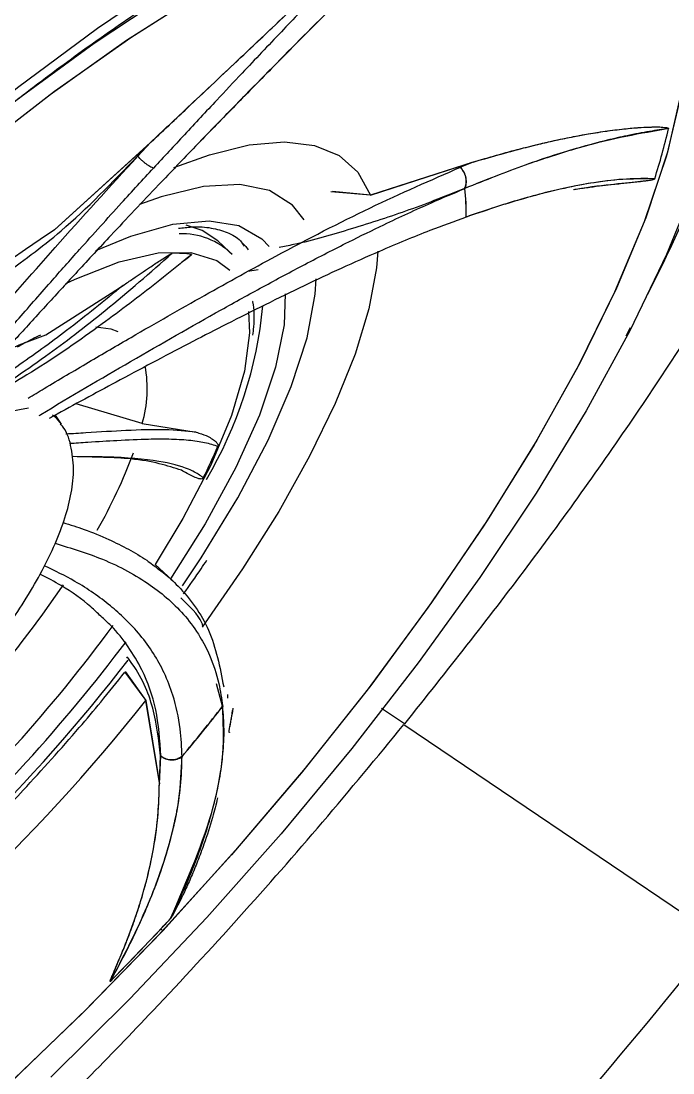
# Model space of a CAD drawing. Header units: inches. Extents: x 2 to 86, y -22 to 129.
# Drawn here: x 13.657 to 14.493, y 67.059 to 68.408 of the extents above; entities that cross this region are included whole.
import ezdxf

# ---------------------------------------------------------------- set-up
doc = ezdxf.new("R2010")
doc.units = ezdxf.units.IN
doc.header["$MEASUREMENT"] = 0
doc.layers.add('1', color=4, linetype='Continuous')
doc.layers.add('BDIM_CYAN', color=4, linetype='Continuous')

# ---------------------------------------------------------------- blocks, each defined once
blk = doc.blocks.new('2020 HS PILLOW')
at = {"layer": '1', "color": 2}
for points, knots in [([(5.8034, -0.0127), (5.5758, -0.0117), (5.1207, -0.0097), (4.4379, -0.0073), (3.7551, -0.0052), (3.0724, -0.0034), (2.3896, -0.0021), (1.7069, -0.001), (1.0241, -0.0003), (0.3414, 0), (-0.3414, 0), (-1.0241, -0.0003), (-1.7069, -0.001), (-2.3896, -0.0021), (-3.0724, -0.0034), (-3.7551, -0.0052), (-4.4379, -0.0073), (-5.1207, -0.0097), (-5.5758, -0.0117), (-5.8034, -0.0127)], [0, 0, 0, 0, 0.058824, 0.117648, 0.176472, 0.235295, 0.294119, 0.352942, 0.411765, 0.470588, 0.529412, 0.588235, 0.647058, 0.705881, 0.764705, 0.823528, 0.882352, 0.941176, 1, 1, 1, 1]), ([(5.8027, -0.0093), (4.0523, -0.005), (0.1838, 0.0045), (-3.6846, -0.0044), (-5.8027, -0.0093)], [0, 0, 0, 0, 0.452479, 1, 1, 1, 1])]:
    blk.add_open_spline(points, degree=3, knots=knots, dxfattribs=at)
blk = doc.blocks.new('2020 RHYTHM')
at = {"layer": 'BDIM_CYAN', "color": 3}
for p, q in [((11.4492, 67.2666), (11.3262, 67.1545)), ((11.3262, 67.1545), (11.4471, 67.2647)), ((11.4471, 67.2647), (11.4327, 67.2492)), ((11.4492, 67.2666), (11.4329, 67.249)), ((11.8632, 67.2416), (11.7316, 67.1992)), ((11.7316, 67.1992), (11.8612, 67.241)), ((11.8612, 67.241), (11.8468, 67.2351)), ((11.8632, 67.2416), (11.8469, 67.235)), ((11.7316, 67.1992), (11.6806, 67.2035)), ((11.7316, 67.1992), (11.6828, 67.2039)), ((11.55, 67.1271), (11.5357, 67.1405)), ((11.5651, 67.1399), (11.5715, 67.1331)), ((11.5715, 67.1331), (11.5747, 67.1291)), ((11.5875, 67.1036), (11.5742, 67.1013)), ((11.315, 67.0201), (11.4142, 67.0834)), ((12.0595, 67.0189), (12.065, 67.0295)), ((11.4388, 66.9064), (11.354, 66.9316)), ((11.3351, 66.9054), (11.3275, 66.9173)), ((11.4388, 66.9064), (11.5077, 66.8952)), ((11.477, 66.7054), (11.4551, 66.7258)), ((11.4164, 66.5876), (11.4433, 66.5512)), ((11.417, 66.5883), (11.4433, 66.5512)), ((11.5418, 66.544), (11.5339, 66.5725)), ((11.4607, 66.4456), (11.4433, 66.5512)), ((11.4433, 66.5512), (11.4607, 66.4443)), ((11.5483, 66.5545), (11.5483, 66.5592)), ((11.7752, 66.5216), (11.7455, 66.5412)), ((11.7743, 66.5205), (12.176, 66.249)), ((11.4607, 66.4456), (11.4623, 66.4803)), ((11.4607, 66.4443), (11.4625, 66.4802))]:
    blk.add_line(p, q, dxfattribs=at)
at = {"layer": 'BDIM_CYAN', "color": 3, "flags": 128}
for points in [[(10.8666, 66.9675), (10.9681, 67.0681), (11.0714, 67.1638), (11.1753, 67.2538), (11.2789, 67.3372), (11.3812, 67.4132), (11.4813, 67.4811), (11.5781, 67.5401), (11.6708, 67.5898), (11.7583, 67.6297), (11.84, 67.6593), (11.915, 67.6785), (11.9825, 67.6869), (12.042, 67.6846), (12.0928, 67.6715), (12.1346, 67.6478), (12.1667, 67.6137), (12.1891, 67.5695), (12.2013, 67.5157), (12.2035, 67.4527), (12.2007, 67.4186)], [(10.8237, 66.8809), (10.9205, 66.9807), (11.0196, 67.0763), (11.12, 67.1667), (11.2207, 67.2509), (11.3205, 67.3282), (11.4185, 67.3976), (11.5138, 67.4586), (11.6052, 67.5104), (11.6919, 67.5525), (11.773, 67.5845), (11.8476, 67.6062), (11.9151, 67.6171), (11.9746, 67.6174), (11.9997, 67.6137)], [(10.8292, 66.8868), (10.9262, 66.9864), (11.0254, 67.0817), (11.1258, 67.1717), (11.2264, 67.2556), (11.3262, 67.3324), (11.4241, 67.4014), (11.5191, 67.4618), (11.6103, 67.5131), (11.6967, 67.5546), (11.7775, 67.5861), (11.8517, 67.6071), (11.9187, 67.6174), (11.9777, 67.617), (12.0018, 67.6133)], [(10.7502, 66.8301), (10.7857, 66.8691), (10.8813, 66.9693), (10.9794, 67.0657), (11.079, 67.1572), (11.1792, 67.2429), (11.2789, 67.3221), (11.3771, 67.3938), (11.4729, 67.4575), (11.5654, 67.5124), (11.6536, 67.5581), (11.7069, 67.582)], [(10.7502, 66.8301), (10.7857, 66.8691), (10.8813, 66.9693), (10.9794, 67.0657), (11.079, 67.1572), (11.1792, 67.2429), (11.2789, 67.3221), (11.3771, 67.3938), (11.4729, 67.4575), (11.5654, 67.5124), (11.6536, 67.5581), (11.7069, 67.582)], [(12.1339, 67.4701), (12.1357, 67.4575), (12.1376, 67.3964), (12.1293, 67.3268), (12.1109, 67.2495), (12.0825, 67.1651), (12.0446, 67.0746), (11.9974, 66.9789), (11.9414, 66.8791), (11.8773, 66.776), (11.8056, 66.6708), (11.7272, 66.5645), (11.6427, 66.4583), (11.5532, 66.3533), (11.4595, 66.2504), (11.3625, 66.1508), (11.2633, 66.0555)], [(12.1335, 67.4724), (12.1353, 67.4608), (12.1378, 67.4002), (12.13, 67.3311), (12.1122, 67.2541), (12.0844, 67.1701), (12.047, 67.08), (12.0003, 66.9846), (11.9448, 66.8849), (11.8812, 66.782), (11.8099, 66.6769), (11.7319, 66.5707), (11.6478, 66.4644), (11.5585, 66.3593), (11.465, 66.2562)], [(12.2007, 67.4186), (12.1954, 67.3813), (12.1772, 67.302), (12.149, 67.2156), (12.1112, 67.123), (12.064, 67.0251), (12.0081, 66.9228), (11.9438, 66.817), (11.8718, 66.7089), (11.7928, 66.5994), (11.7075, 66.4896), (11.6169, 66.3805), (11.5217, 66.2733), (11.4228, 66.1689), (11.3213, 66.0683)], [(11.4791, 67.2345), (11.5249, 67.251), (11.576, 67.2635), (11.6211, 67.2675), (11.6597, 67.2629), (11.6912, 67.2499), (11.7153, 67.2286), (11.7316, 67.1992)], [(11.4791, 67.2345), (11.5249, 67.251), (11.576, 67.2635), (11.6211, 67.2675), (11.6597, 67.2629), (11.6912, 67.2499), (11.7153, 67.2286), (11.7316, 67.1992)], [(11.6463, 67.1674), (11.6314, 67.1865), (11.6021, 67.205), (11.5638, 67.213), (11.5171, 67.2103), (11.4629, 67.1969), (11.4353, 67.1871)], [(11.3793, 67.1282), (11.424, 67.1465), (11.478, 67.1618), (11.5246, 67.1664), (11.5628, 67.1602), (11.592, 67.1433), (11.6014, 67.1331)], [(11.5357, 67.1405), (11.5156, 67.1539), (11.4951, 67.1605)], [(11.7409, 67.1275), (11.7391, 67.1059), (11.7293, 67.0535), (11.7116, 66.9953), (11.6862, 66.932), (11.6534, 66.8645), (11.6137, 66.7936), (11.5675, 66.7202), (11.5154, 66.6453)], [(11.7409, 67.1275), (11.7391, 67.1059), (11.7293, 67.0535), (11.7116, 66.9953), (11.6862, 66.932), (11.6534, 66.8645), (11.6137, 66.7936), (11.5675, 66.7202), (11.5154, 66.6453)], [(11.3408, 67.086), (11.3528, 67.0916), (11.4093, 67.1136), (11.4591, 67.125), (11.5012, 67.1256), (11.5345, 67.1153), (11.5511, 67.1029)], [(11.4902, 66.6982), (11.5141, 66.7341), (11.5613, 66.8112), (11.6001, 66.8849), (11.6299, 66.9537), (11.6502, 67.0164), (11.6606, 67.072), (11.6619, 67.092)], [(11.6218, 67.0725), (11.6206, 67.033), (11.6098, 66.9787), (11.589, 66.9172), (11.5587, 66.8499), (11.5194, 66.7779), (11.475, 66.7073)], [(11.5749, 67.0498), (11.5762, 67.0227), (11.5697, 66.9734), (11.553, 66.9165), (11.5266, 66.8532), (11.4909, 66.7848), (11.4551, 66.7258)], [(11.2574, 66.9963), (11.2808, 67.0072), (11.315, 67.0201)], [(11.379, 67.0305), (11.3983, 67.0276), (11.4076, 67.0244)], [(11.3351, 66.9054), (11.329, 66.9129), (11.3238, 66.9172)], [(11.465, 66.2562), (11.3682, 66.1564), (11.2691, 66.0608), (11.1687, 65.9705), (11.0681, 65.8862), (10.9682, 65.809), (10.8702, 65.7395), (10.7749, 65.6786), (10.6835, 65.6268), (10.5968, 65.5846), (10.5157, 65.5526), (10.4411, 65.531), (10.3736, 65.52), (10.3668, 65.5195)], [(11.465, 66.2562), (11.4647, 66.2565), (11.4644, 66.2568), (11.4641, 66.2571), (11.4638, 66.2574), (11.4635, 66.2577), (11.4632, 66.258), (11.4629, 66.2583), (11.4626, 66.2586)]]:
    blk.add_lwpolyline(points, dxfattribs=at)
at = {"layer": 'BDIM_CYAN', "color": 3}
for centre, radius, start, end in [((11.2466, 67.4904), 0.8913, 342.352, 346.6367), ((11.2466, 67.4904), 0.8913, 342.3522, 346.6372), ((11.6089, 67.1776), 0.2452, 358.4784, 7.0613), ((11.6091, 67.1775), 0.2452, 358.4791, 7.0621), ((12.6209, 65.1944), 2.3491, 123.4442, 140.8816), ((11.4896, 67.0588), 0.0909, 44.8383, 92.2298), ((11.4817, 66.9845), 0.1401, 81.7323, 91.8545), ((11.0555, 67.1093), 0.5405, 329.4589, 354.4827), ((11.2838, 66.9513), 0.1613, 343.8481, 10.2806), ((11.3441, 66.5881), 0.3417, 98.6514, 129.379), ((10.7712, 67.2075), 0.8329, 333.558, 336.6406), ((10.8018, 67.1013), 0.6674, 330.2215, 339.6005), ((10.134, 67.5184), 1.4557, 316.8337, 325.7758), ((9.8026, 67.8215), 1.9835, 312.2724, 323.7022), ((9.6877, 67.9289), 2.1655, 312.4084, 323.0334), ((9.6229, 67.9922), 2.2719, 307.0934, 322.3108), ((9.551, 68.0549), 2.417, 305.1276, 321.5289), ((9.3102, 68.2938), 2.8358, 320.2218, 321.8991), ((9.3104, 68.2936), 2.8358, 320.222, 321.8992), ((8.4153, 69.1177), 4.1786, 315.5446, 317.0745), ((8.4092, 69.1235), 4.187, 316.8242, 317.073), ((8.4169, 69.1162), 4.1763, 315.5442, 316.8248)]:
    blk.add_arc(centre, radius, start, end, dxfattribs=at)
for points, knots in [([(12.2545, 66.6075), (12.2918, 66.6572), (12.3281, 66.7067), (12.398, 66.8053), (12.4317, 66.8545), (12.4964, 66.9525), (12.5275, 67.0014), (12.5721, 67.0745), (12.5867, 67.0989), (12.6149, 67.1472), (12.6286, 67.1711), (12.6951, 67.29), (12.7416, 67.382), (12.8017, 67.5156), (12.8201, 67.5593), (12.8452, 67.6238), (12.8532, 67.6452), (12.8683, 67.6874), (12.8754, 67.7083), (12.9086, 67.8109), (12.9278, 67.8877), (12.9459, 67.9952), (12.9501, 68.0297), (12.9549, 68.0961), (12.9555, 68.1281), (12.9517, 68.2196), (12.9417, 68.2736), (12.9076, 68.3683), (12.8834, 68.4089), (12.844, 68.4509), (12.8356, 68.4589), (12.8181, 68.4739), (12.8089, 68.4809), (12.7801, 68.5005), (12.7594, 68.5116), (12.6922, 68.5392), (12.6412, 68.5501), (12.5691, 68.554), (12.5543, 68.5543), (12.5238, 68.554), (12.5082, 68.5533), (12.4604, 68.5498), (12.4273, 68.5455), (12.3244, 68.527), (12.2509, 68.5071), (12.1527, 68.4727), (12.1328, 68.4654), (12.0922, 68.4497), (12.0716, 68.4413), (12.009, 68.4149), (11.9666, 68.3956), (11.8371, 68.3326), (11.7479, 68.284), (11.6098, 68.2011), (11.563, 68.1718), (11.4918, 68.1252), (11.4678, 68.1093), (11.42, 68.0768), (11.3961, 68.0603), (11.3242, 68.0097), (11.2761, 67.9747), (11.1797, 67.9021), (11.1314, 67.8645), (11.083, 67.8257)], [0, 0, 0, 0, 0.03125, 0.03125, 0.0625, 0.0625, 0.09375, 0.09375, 0.109375, 0.109375, 0.125, 0.125, 0.1875, 0.1875, 0.21875, 0.21875, 0.234375, 0.234375, 0.25, 0.25, 0.3125, 0.3125, 0.34375, 0.34375, 0.375, 0.375, 0.4375, 0.4375, 0.5, 0.5, 0.515625, 0.515625, 0.53125, 0.53125, 0.5625, 0.5625, 0.625, 0.625, 0.640625, 0.640625, 0.65625, 0.65625, 0.6875, 0.6875, 0.75, 0.75, 0.765625, 0.765625, 0.78125, 0.78125, 0.8125, 0.8125, 0.875, 0.875, 0.90625, 0.90625, 0.921875, 0.921875, 0.9375, 0.9375, 0.96875, 0.96875, 1, 1, 1, 1]), ([(12.2872, 68.513), (12.2987, 68.5125), (12.3479, 68.5104), (12.4168, 68.4829), (12.4917, 68.4307), (12.5449, 68.3545), (12.5771, 68.2575), (12.5875, 68.1406), (12.5762, 68.0054), (12.5432, 67.8537), (12.489, 67.6875), (12.4142, 67.509), (12.32, 67.3208), (12.2076, 67.1252), (12.0783, 66.925), (11.9347, 66.7225), (11.8284, 66.5886), (11.7752, 66.5216)], [0, 0, 0, 0, 0.0212163, 0.0911295, 0.1610426, 0.2309557, 0.3008688, 0.3707819, 0.4406951, 0.5106082, 0.5805213, 0.6504344, 0.7203475, 0.7902606, 0.8601738, 0.9300869, 1, 1, 1, 1]), ([(12.0833, 67.065), (12.0881, 67.0743), (12.1188, 67.1331), (12.1621, 67.2374), (12.2112, 67.3757), (12.2457, 67.505), (12.2686, 67.6295), (12.2814, 67.7458), (12.2814, 67.8214), (12.2815, 67.856)], [0, 0, 0, 0, 0.037502, 0.239572, 0.415984, 0.579061, 0.731747, 0.877292, 1, 1, 1, 1]), ([(10.8041, 66.8864), (10.836, 66.92), (10.8807, 66.967), (10.9479, 67.0336), (11.0051, 67.0885), (11.0736, 67.1514), (11.1454, 67.2142), (11.22, 67.2762), (11.2959, 67.3359), (11.372, 67.3921), (11.4474, 67.4441), (11.5212, 67.4911), (11.5926, 67.5327), (11.661, 67.5686), (11.7258, 67.5986), (11.7864, 67.6225), (11.8425, 67.6403), (11.8937, 67.6522), (11.9398, 67.6584), (11.9806, 67.6591), (12.0163, 67.6547), (12.0471, 67.645), (12.0703, 67.6329), (12.0809, 67.6212), (12.085, 67.6167)], [0, 0, 0, 0, 0.061381, 0.085743, 0.126095, 0.167656, 0.211897, 0.257667, 0.304484, 0.351956, 0.399794, 0.447773, 0.495715, 0.543471, 0.590922, 0.637969, 0.684553, 0.730667, 0.776404, 0.82204, 0.868105, 0.91578, 0.967486, 1, 1, 1, 1]), ([(11.8427, 67.5972), (11.8102, 67.5657), (11.7483, 67.5056), (11.6587, 67.4166), (11.579, 67.336), (11.53, 67.2855), (11.507, 67.2619)], [0, 0, 0, 0, 0.2926794, 0.5569459, 0.7927389, 1, 1, 1, 1]), ([(11.8427, 67.5972), (11.8214, 67.5766), (11.7786, 67.5351), (11.7172, 67.4746), (11.659, 67.4166), (11.6061, 67.3632), (11.5553, 67.3114), (11.5231, 67.2782), (11.5072, 67.2618)], [0, 0, 0, 0, 0.192209, 0.385632, 0.546718, 0.708701, 0.855465, 1, 1, 1, 1]), ([(11.4471, 67.2647), (11.4556, 67.2726), (11.4734, 67.2892), (11.5015, 67.3156), (11.5321, 67.3444), (11.5653, 67.3758), (11.6012, 67.4097), (11.6397, 67.4461), (11.6785, 67.4829), (11.7141, 67.5166), (11.7451, 67.5458), (11.7662, 67.5658), (11.7786, 67.5769), (11.7819, 67.5797), (11.7829, 67.5805), (11.7833, 67.5807), (11.7834, 67.5808), (11.7834, 67.5808)], [0, 0, 0, 0, 0.076091, 0.159217, 0.249599, 0.347471, 0.453074, 0.566653, 0.688459, 0.798268, 0.884794, 0.967963, 0.990274, 0.996657, 0.998687, 0.999427, 1, 1, 1, 1]), ([(11.4492, 67.2666), (11.4654, 67.2818), (11.5009, 67.3151), (11.5532, 67.3644), (11.6002, 67.4088), (11.6395, 67.446), (11.6768, 67.4813), (11.7131, 67.5157), (11.7461, 67.5468), (11.7671, 67.5666), (11.7789, 67.5772), (11.782, 67.5798), (11.783, 67.5805), (11.7833, 67.5807), (11.7834, 67.5808), (11.7834, 67.5808)], [0, 0, 0, 0, 0.1452054, 0.3201199, 0.4648737, 0.5629205, 0.6706961, 0.7985215, 0.8893049, 0.9699942, 0.9907989, 0.996799, 0.9987286, 0.9994408, 1, 1, 1, 1]), ([(11.7834, 67.5808), (11.7703, 67.5673), (11.7428, 67.5391), (11.703, 67.4981), (11.6607, 67.4541), (11.616, 67.4075), (11.5726, 67.3617), (11.5311, 67.3176), (11.4932, 67.277), (11.4664, 67.2481), (11.4532, 67.2339)], [0, 0, 0, 0, 0.118993, 0.250178, 0.358069, 0.500219, 0.652127, 0.750148, 0.877347, 1, 1, 1, 1]), ([(12.176, 66.249), (12.0576, 66.1002), (11.806, 65.807), (11.4688, 65.4693), (11.2288, 65.2567), (11.0918, 65.1435), (10.9908, 65.0611), (10.8927, 64.9813), (10.7657, 64.8794), (10.6132, 64.7611), (10.4412, 64.6372), (10.3068, 64.5513), (10.2047, 64.4946), (10.1062, 64.4462), (9.9436, 64.3844), (9.7396, 64.3674), (9.5478, 64.4692), (9.4195, 64.6867), (9.3765, 64.948), (9.3859, 65.161), (9.4037, 65.2893), (9.43, 65.4214), (9.4697, 65.558), (9.5161, 65.68), (9.5465, 65.75), (9.571, 65.8024), (9.5974, 65.8549), (9.6349, 65.925), (9.7048, 66.0492), (9.8614, 66.3024), (10.1282, 66.6729), (10.5011, 67.1109), (10.7725, 67.385), (10.9106, 67.5144)], [0, 0, 0, 0, 0.0625, 0.125, 0.15625, 0.171875, 0.1875, 0.203125, 0.21875, 0.25, 0.28125, 0.3125, 0.328125, 0.34375, 0.375, 0.4375, 0.5, 0.5625, 0.625, 0.65625, 0.671875, 0.6875, 0.71875, 0.734375, 0.742188, 0.75, 0.757812, 0.765625, 0.78125, 0.8125, 0.875, 0.9375, 1, 1, 1, 1]), ([(12.1138, 67.2844), (12.0779, 67.2782), (12.024, 67.2689), (11.9312, 67.239), (11.8786, 67.2182), (11.8522, 67.2078)], [0, 0, 0, 0, 0.4999742, 0.7500464, 1, 1, 1, 1]), ([(12.1138, 67.2844), (12.1058, 67.2833), (12.0889, 67.281), (12.0625, 67.276), (12.0325, 67.2691), (11.9988, 67.2601), (11.9633, 67.2491), (11.9272, 67.2367), (11.8922, 67.2237), (11.8655, 67.2129), (11.8524, 67.2076)], [0, 0, 0, 0, 0.118992, 0.250177, 0.358107, 0.500217, 0.652031, 0.750145, 0.877265, 1, 1, 1, 1]), ([(11.8612, 67.241), (11.8839, 67.2475), (11.9243, 67.2593), (11.9728, 67.2705), (12.0082, 67.2773), (12.036, 67.2817), (12.0586, 67.2844), (12.0772, 67.2859), (12.091, 67.2865), (12.1019, 67.2866), (12.109, 67.2862), (12.1128, 67.2854), (12.1136, 67.2849), (12.1138, 67.2846), (12.1138, 67.2845), (12.1138, 67.2844)], [0, 0, 0, 0, 0.211877, 0.377914, 0.513645, 0.615978, 0.719861, 0.809086, 0.876018, 0.925828, 0.979614, 0.993526, 0.997654, 0.999036, 1, 1, 1, 1]), ([(11.8632, 67.2416), (11.8732, 67.2445), (11.8944, 67.2508), (11.9231, 67.2585), (11.9485, 67.2648), (11.9708, 67.2699), (11.9999, 67.2759), (12.0323, 67.2814), (12.0618, 67.2848), (12.0816, 67.2862), (12.0964, 67.2867), (12.1064, 67.2866), (12.1122, 67.2856), (12.1135, 67.285), (12.1137, 67.2847), (12.1138, 67.2845), (12.1138, 67.2844), (12.1138, 67.2844)], [0, 0, 0, 0, 0.092691, 0.196519, 0.283182, 0.353627, 0.437177, 0.608372, 0.745379, 0.828585, 0.891261, 0.970341, 0.990895, 0.996828, 0.998739, 0.999445, 1, 1, 1, 1]), ([(11.5072, 67.2618), (11.4912, 67.2452), (11.4543, 67.2069), (11.4038, 67.1533), (11.3565, 67.1024), (11.3164, 67.0588), (11.2784, 67.0171), (11.2434, 66.9786), (11.2003, 66.9311), (11.1529, 66.8787), (11.1129, 66.8347), (11.0937, 66.8136), (11.0902, 66.8097)], [0, 0, 0, 0, 0.099872, 0.231515, 0.326632, 0.415728, 0.50721, 0.595708, 0.671473, 0.831615, 0.969447, 1, 1, 1, 1]), ([(11.0273, 66.7824), (11.035, 66.7915), (11.0526, 66.8124), (11.0811, 66.8461), (11.1115, 66.882), (11.1413, 66.9173), (11.1709, 66.9521), (11.2016, 66.9881), (11.2521, 67.0468), (11.327, 67.133), (11.397, 67.2097), (11.4329, 67.249)], [0, 0, 0, 0, 0.072079, 0.163922, 0.252754, 0.330159, 0.407557, 0.485072, 0.562853, 0.776309, 1, 1, 1, 1]), ([(11.2577, 67.0947), (11.2836, 67.1133), (11.3438, 67.1567), (11.4004, 67.2155), (11.4327, 67.2492)], [0, 0, 0, 0, 0.429129, 1, 1, 1, 1]), ([(11.4532, 67.2339), (11.4522, 67.2342), (11.4506, 67.2346), (11.4474, 67.2366), (11.4445, 67.2385), (11.4415, 67.2409), (11.4374, 67.2444), (11.4347, 67.2472), (11.4329, 67.249)], [0, 0, 0, 0, 0.234643, 0.36249, 0.494052, 0.626491, 0.756856, 1, 1, 1, 1]), ([(11.2924, 66.9389), (11.2993, 66.943), (11.3251, 66.9586), (11.3693, 66.9847), (11.4222, 67.0156), (11.4718, 67.0442), (11.5185, 67.0707), (11.5647, 67.0964), (11.6367, 67.1355), (11.7345, 67.1862), (11.8089, 67.2184), (11.8469, 67.235)], [0, 0, 0, 0, 0.034266, 0.129852, 0.222304, 0.302863, 0.383415, 0.464089, 0.54504, 0.767193, 1, 1, 1, 1]), ([(11.8522, 67.2078), (11.8527, 67.2087), (11.8536, 67.2105), (11.8543, 67.214), (11.8544, 67.2178), (11.8539, 67.2218), (11.8527, 67.2258), (11.8506, 67.2305), (11.8482, 67.2333), (11.8468, 67.2351)], [0, 0, 0, 0, 0.121409, 0.249103, 0.380728, 0.513445, 0.644273, 0.770475, 1, 1, 1, 1]), ([(11.8524, 67.2076), (11.8532, 67.2095), (11.8544, 67.2123), (11.8546, 67.2172), (11.8541, 67.2211), (11.853, 67.2251), (11.8509, 67.2301), (11.8485, 67.233), (11.8469, 67.235)], [0, 0, 0, 0, 0.234643, 0.36249, 0.494052, 0.626491, 0.756856, 1, 1, 1, 1]), ([(11.0599, 66.7827), (11.0627, 66.7861), (11.0843, 66.8119), (11.1315, 66.8672), (11.1894, 66.9353), (11.2394, 66.9937), (11.2787, 67.0391), (11.3185, 67.0846), (11.3632, 67.135), (11.4072, 67.1838), (11.4395, 67.219), (11.4532, 67.2339)], [0, 0, 0, 0, 0.028481, 0.220014, 0.417808, 0.510683, 0.606377, 0.70895, 0.793606, 0.912397, 1, 1, 1, 1]), ([(11.3065, 66.9167), (11.3072, 66.9171), (11.3465, 66.9411), (11.4252, 66.9869), (11.52, 67.0413), (11.594, 67.0821), (11.6487, 67.1113), (11.7005, 67.1379), (11.7549, 67.1645), (11.8048, 67.1876), (11.8382, 67.2017), (11.8524, 67.2076)], [0, 0, 0, 0, 0.003314, 0.200411, 0.402599, 0.4979, 0.596094, 0.701347, 0.788214, 0.910109, 1, 1, 1, 1]), ([(11.8522, 67.2078), (11.8291, 67.1984), (11.7844, 67.1805), (11.7093, 67.1563), (11.653, 67.1397), (11.6204, 67.1332), (11.6142, 67.132)], [0, 0, 0, 0, 0.335384, 0.645666, 0.932965, 1, 1, 1, 1]), ([(12.096, 67.2202), (12.078, 67.2201), (12.044, 67.22), (11.9822, 67.2093), (11.9198, 67.1933), (11.875, 67.1782), (11.854, 67.1711)], [0, 0, 0, 0, 0.2926798, 0.5569464, 0.7927393, 1, 1, 1, 1]), ([(12.096, 67.2202), (12.0842, 67.2203), (12.0609, 67.2206), (12.0215, 67.216), (11.9805, 67.2084), (11.9397, 67.1982), (11.8978, 67.1859), (11.8686, 67.1759), (11.8542, 67.171)], [0, 0, 0, 0, 0.195459, 0.390276, 0.552712, 0.713557, 0.858443, 1, 1, 1, 1]), ([(12.096, 67.2202), (12.0959, 67.2201), (12.0959, 67.2201), (12.0959, 67.22), (12.0958, 67.2199), (12.0957, 67.2198), (12.0956, 67.2197), (12.0955, 67.2196), (12.0951, 67.2194), (12.0945, 67.2191), (12.0918, 67.2182), (12.0879, 67.2177), (12.0826, 67.217), (12.077, 67.2164), (12.0705, 67.2157), (12.0627, 67.2149), (12.0536, 67.214), (12.0424, 67.2128), (12.0288, 67.2112), (12.0125, 67.209), (12.0004, 67.2073), (11.993, 67.2061), (11.992, 67.2059)], [0, 0, 0, 0, 0.000636, 0.00119, 0.001708, 0.002248, 0.002859, 0.003983, 0.005414, 0.010928, 0.019075, 0.078797, 0.135145, 0.186075, 0.256694, 0.337665, 0.428859, 0.530125, 0.669997, 0.818247, 0.974643, 1, 1, 1, 1]), ([(12.096, 67.2202), (12.0959, 67.2201), (12.0959, 67.2201), (12.0958, 67.22), (12.0958, 67.2199), (12.0957, 67.2198), (12.0955, 67.2196), (12.0953, 67.2195), (12.094, 67.2188), (12.0895, 67.2178), (12.0737, 67.2158), (12.0424, 67.2127), (12.014, 67.2099), (11.9936, 67.2061), (11.9928, 67.206)], [0, 0, 0, 0, 0.00083, 0.001541, 0.001887, 0.002246, 0.003054, 0.005256, 0.008457, 0.032362, 0.138512, 0.520623, 0.982537, 1, 1, 1, 1]), ([(11.8542, 67.171), (11.8388, 67.1654), (11.8033, 67.1525), (11.7494, 67.1301), (11.6951, 67.106), (11.6461, 67.083), (11.5971, 67.0591), (11.5494, 67.0351), (11.4877, 67.0034), (11.4153, 66.965), (11.3534, 66.9316), (11.3228, 66.9147), (11.3195, 66.9128)], [0, 0, 0, 0, 0.101258, 0.234728, 0.331165, 0.421498, 0.514249, 0.603976, 0.680793, 0.844231, 0.982902, 1, 1, 1, 1]), ([(11.4851, 67.1566), (11.4909, 67.1573), (11.5069, 67.1594), (11.5281, 67.1576), (11.5489, 67.1514), (11.5626, 67.1442), (11.5678, 67.136), (11.5693, 67.1336)], [0, 0, 0, 0, 0.138034, 0.373593, 0.617368, 0.89079, 1, 1, 1, 1]), ([(11.1929, 66.9163), (11.2065, 66.9237), (11.2328, 66.938), (11.2735, 66.9638), (11.3131, 66.9912), (11.3531, 67.021), (11.4093, 67.0653), (11.4491, 67.1001), (11.4771, 67.1246)], [0, 0, 0, 0, 0.135552, 0.260798, 0.405842, 0.535564, 0.673856, 1, 1, 1, 1]), ([(11.5018, 67.1232), (11.5012, 67.1227), (11.4996, 67.1213), (11.4948, 67.1173), (11.4794, 67.1047), (11.4428, 67.0753), (11.3784, 67.0267), (11.2967, 66.9701), (11.2382, 66.9387), (11.2117, 66.9245)], [0, 0, 0, 0, 0.007325, 0.019566, 0.058651, 0.192116, 0.441769, 0.746986, 1, 1, 1, 1]), ([(11.4142, 67.0834), (11.4184, 67.0863), (11.4298, 67.0941), (11.4455, 67.1047), (11.4595, 67.1141), (11.4679, 67.1195), (11.4728, 67.1225), (11.4754, 67.1239), (11.4766, 67.1245), (11.477, 67.1245), (11.4771, 67.1246)], [0, 0, 0, 0, 0.191797, 0.519572, 0.729704, 0.856737, 0.930022, 0.970712, 0.992634, 1, 1, 1, 1]), ([(11.5018, 67.1232), (11.5019, 67.1232), (11.5019, 67.1231), (11.502, 67.123), (11.5019, 67.1228), (11.5017, 67.1225), (11.501, 67.1218), (11.4981, 67.1192), (11.4943, 67.1163), (11.491, 67.1141), (11.49, 67.1134)], [0, 0, 0, 0, 0.022127, 0.044472, 0.064701, 0.08681, 0.124612, 0.242665, 0.785532, 1, 1, 1, 1]), ([(11.4142, 67.0834), (11.3903, 67.0639), (11.3464, 67.0281), (11.2823, 66.9818), (11.2321, 66.9488), (11.2034, 66.9334), (11.1922, 66.9274)], [0, 0, 0, 0, 0.341335, 0.627264, 0.854476, 1, 1, 1, 1]), ([(11.5806, 67.0197), (11.581, 67.0232), (11.5829, 67.0387), (11.5828, 67.0532), (11.5804, 67.0629), (11.5803, 67.0632)], [0, 0, 0, 0, 0.220822, 0.978517, 1, 1, 1, 1]), ([(11.3082, 67.0197), (11.3006, 67.0161), (11.2906, 67.0113), (11.2808, 67.0056), (11.2785, 67.0043)], [0, 0, 0, 0, 0.766316, 1, 1, 1, 1]), ([(11.1776, 66.5375), (11.1929, 66.5544), (11.2143, 66.5782), (11.2427, 66.614), (11.2649, 66.644), (11.2881, 66.6788), (11.3086, 66.7138), (11.3257, 66.7484), (11.339, 66.7818), (11.3477, 66.8138), (11.3516, 66.8447), (11.3486, 66.874), (11.3427, 66.8957), (11.3351, 66.9045), (11.334, 66.9058)], [0, 0, 0, 0, 0.128569, 0.17973, 0.263603, 0.348494, 0.437544, 0.528263, 0.619974, 0.712456, 0.805925, 0.898014, 0.985298, 1, 1, 1, 1]), ([(11.5077, 66.8952), (11.4951, 66.8966), (11.4707, 66.8991), (11.4211, 66.8978), (11.3774, 66.895), (11.3493, 66.8933), (11.3407, 66.8928)], [0, 0, 0, 0, 0.319347, 0.620559, 0.883621, 1, 1, 1, 1]), ([(11.3452, 66.881), (11.3532, 66.8815), (11.3749, 66.8829), (11.4095, 66.8851), (11.4443, 66.8867), (11.4746, 66.8868), (11.4987, 66.8855), (11.5201, 66.8824), (11.5305, 66.8791), (11.5359, 66.8773)], [0, 0, 0, 0, 0.084251, 0.230082, 0.409254, 0.539891, 0.690565, 0.840562, 1, 1, 1, 1]), ([(11.5077, 66.8952), (11.5101, 66.8945), (11.5168, 66.8926), (11.5247, 66.8891), (11.5309, 66.8851), (11.534, 66.8822), (11.5355, 66.8802), (11.536, 66.8788), (11.5361, 66.8779), (11.5359, 66.8774), (11.5359, 66.8773)], [0, 0, 0, 0, 0.191801, 0.519634, 0.729787, 0.856818, 0.93009, 0.970764, 0.992671, 1, 1, 1, 1]), ([(11.517, 66.8367), (11.5168, 66.8368), (11.5163, 66.8372), (11.5147, 66.8385), (11.5095, 66.8423), (11.4946, 66.8502), (11.4593, 66.8595), (11.4086, 66.8635), (11.3646, 66.8638), (11.3502, 66.8639)], [0, 0, 0, 0, 0.008181, 0.021851, 0.065502, 0.21456, 0.493378, 0.834251, 1, 1, 1, 1]), ([(11.489, 66.8464), (11.4709, 66.8523), (11.4398, 66.8624), (11.3765, 66.8634), (11.3502, 66.8639)], [0, 0, 0, 0, 0.5841775, 1, 1, 1, 1]), ([(11.517, 66.8367), (11.5169, 66.8366), (11.5168, 66.8364), (11.5166, 66.8361), (11.5164, 66.8359), (11.516, 66.8356), (11.5153, 66.8353), (11.5131, 66.8351), (11.5065, 66.837), (11.4985, 66.8411), (11.4914, 66.8451), (11.489, 66.8464)], [0, 0, 0, 0, 0.0055006, 0.0110552, 0.016084, 0.0215799, 0.030977, 0.0603237, 0.1952739, 0.7306037, 1, 1, 1, 1]), ([(11.3374, 66.7794), (11.3464, 66.7766), (11.3668, 66.7702), (11.3947, 66.7586), (11.4214, 66.7454), (11.4428, 66.7327), (11.4547, 66.7235), (11.4597, 66.7197)], [0, 0, 0, 0, 0.189475, 0.429866, 0.639332, 0.848781, 1, 1, 1, 1]), ([(11.3269, 66.7529), (11.3478, 66.7465), (11.3935, 66.7325), (11.4401, 66.7067), (11.4735, 66.6808), (11.4951, 66.6588), (11.5124, 66.6349), (11.5271, 66.6064), (11.5371, 66.5769), (11.5405, 66.5537), (11.5419, 66.5438)], [0, 0, 0, 0, 0.175024, 0.384228, 0.48246, 0.583673, 0.692162, 0.781701, 0.907345, 1, 1, 1, 1]), ([(11.4897, 66.4793), (11.4892, 66.4913), (11.4881, 66.5191), (11.48, 66.5547), (11.4677, 66.5864), (11.4535, 66.612), (11.4367, 66.6352), (11.4179, 66.6554), (11.3911, 66.6791), (11.3576, 66.7025), (11.3265, 66.7176), (11.3131, 66.7241)], [0, 0, 0, 0, 0.104915, 0.243206, 0.343126, 0.436721, 0.532822, 0.625789, 0.70538, 0.873608, 1, 1, 1, 1]), ([(11.4915, 66.6879), (11.4994, 66.6987), (11.5098, 66.7132), (11.5191, 66.7275), (11.5214, 66.7311)], [0, 0, 0, 0, 0.747798, 1, 1, 1, 1]), ([(11.3855, 66.6594), (11.3814, 66.6634), (11.3665, 66.6778), (11.341, 66.6958), (11.3173, 66.7083), (11.3084, 66.713)], [0, 0, 0, 0, 0.192131, 0.695866, 1, 1, 1, 1]), ([(11.4597, 66.7197), (11.4617, 66.7182), (11.4709, 66.7116), (11.4957, 66.6879), (11.5288, 66.6435), (11.5383, 66.594), (11.5432, 66.5687)], [0, 0, 0, 0, 0.0403209, 0.1852829, 0.583103, 1, 1, 1, 1]), ([(11.5165, 66.6469), (11.5161, 66.6483), (11.5121, 66.6605), (11.4993, 66.6724), (11.488, 66.6829)], [0, 0, 0, 0, 0.1138134, 1, 1, 1, 1]), ([(11.4625, 66.4802), (11.4612, 66.5005), (11.4586, 66.5404), (11.442, 66.5857), (11.4212, 66.6206), (11.4033, 66.6433), (11.39, 66.6554), (11.3855, 66.6594)], [0, 0, 0, 0, 0.281073, 0.553699, 0.732491, 0.909766, 1, 1, 1, 1]), ([(11.4623, 66.4803), (11.46, 66.5007), (11.4553, 66.5412), (11.4375, 66.5836), (11.4203, 66.6058), (11.4191, 66.6074)], [0, 0, 0, 0, 0.485245, 0.963035, 1, 1, 1, 1]), ([(11.2861, 66.4362), (11.3103, 66.4628), (11.3443, 66.5001), (11.3873, 66.551), (11.4062, 66.5748), (11.4164, 66.5876)], [0, 0, 0, 0, 0.536366, 0.751865, 1, 1, 1, 1]), ([(11.475, 66.2719), (11.4964, 66.3211), (11.5284, 66.3949), (11.5445, 66.484), (11.5427, 66.524), (11.5418, 66.544)], [0, 0, 0, 0, 0.4999715, 0.7500414, 1, 1, 1, 1]), ([(11.475, 66.2719), (11.4807, 66.2837), (11.4926, 66.3086), (11.507, 66.3436), (11.5201, 66.3801), (11.5311, 66.4173), (11.5385, 66.4525), (11.5427, 66.4852), (11.5443, 66.5145), (11.5427, 66.5341), (11.5419, 66.5438)], [0, 0, 0, 0, 0.118974, 0.250213, 0.359051, 0.500276, 0.64972, 0.750182, 0.876723, 1, 1, 1, 1]), ([(11.5508, 66.5106), (11.5508, 66.5106), (11.5507, 66.5105), (11.5506, 66.5104), (11.5506, 66.5103), (11.5505, 66.5103), (11.5504, 66.5103), (11.5503, 66.5103), (11.55, 66.511), (11.5506, 66.5154), (11.5525, 66.5247), (11.5538, 66.5334), (11.5545, 66.5383)], [0, 0, 0, 0, 0.003057, 0.005674, 0.006949, 0.008272, 0.011245, 0.019357, 0.031145, 0.119177, 0.510088, 1, 1, 1, 1]), ([(11.5508, 66.5106), (11.5508, 66.5106), (11.5508, 66.5105), (11.5507, 66.5104), (11.5506, 66.5104), (11.5505, 66.5103), (11.5504, 66.5103), (11.5504, 66.5103), (11.5502, 66.5104), (11.5502, 66.5108), (11.5502, 66.513), (11.551, 66.5174), (11.5522, 66.5234), (11.5534, 66.5299), (11.5545, 66.5358), (11.5552, 66.5399), (11.5555, 66.5414)], [0, 0, 0, 0, 0.00214, 0.004003, 0.005748, 0.007564, 0.009621, 0.013402, 0.018217, 0.036772, 0.064188, 0.26515, 0.45476, 0.626135, 0.863767, 1, 1, 1, 1]), ([(9.3947, 65.2128), (9.3967, 65.2071), (9.4096, 65.1708), (9.4512, 65.1222), (9.5197, 65.0692), (9.6065, 65.0383), (9.7086, 65.0279), (9.8255, 65.0385), (9.9555, 65.0699), (10.0975, 65.122), (10.2499, 65.1941), (10.4111, 65.2852), (10.5796, 65.3946), (10.7534, 65.5204), (10.9305, 65.6609), (11.1074, 65.814), (11.2822, 65.9785), (11.4344, 66.1331), (11.5633, 66.2729), (11.6711, 66.3953), (11.7398, 66.4787), (11.7743, 66.5205)], [0, 0, 0, 0, 0.010881, 0.068863, 0.127367, 0.185505, 0.243523, 0.301965, 0.36018, 0.418244, 0.476761, 0.53504, 0.593133, 0.651887, 0.710199, 0.767932, 0.826111, 0.884142, 0.922631, 0.961169, 1, 1, 1, 1]), ([(11.398, 66.1912), (11.4138, 66.2216), (11.4439, 66.2794), (11.4719, 66.3574), (11.4875, 66.4237), (11.4889, 66.4616), (11.4896, 66.4794)], [0, 0, 0, 0, 0.292679, 0.556946, 0.792739, 1, 1, 1, 1]), ([(11.398, 66.1912), (11.4086, 66.2113), (11.4301, 66.2514), (11.4537, 66.3067), (11.4712, 66.3573), (11.4823, 66.4014), (11.4888, 66.4423), (11.4894, 66.467), (11.4897, 66.4793)], [0, 0, 0, 0, 0.192909, 0.386631, 0.548009, 0.709745, 0.856105, 1, 1, 1, 1]), ([(11.4896, 66.4794), (11.4876, 66.4782), (11.4834, 66.4757), (11.4756, 66.4748), (11.468, 66.4763), (11.4642, 66.479), (11.4623, 66.4803)], [0, 0, 0, 0, 0.243747, 0.504295, 0.76245, 1, 1, 1, 1]), ([(11.4625, 66.4802), (11.4644, 66.4789), (11.4682, 66.4761), (11.4759, 66.4747), (11.4836, 66.4756), (11.4878, 66.4781), (11.4897, 66.4793)], [0, 0, 0, 0, 0.24063, 0.5, 0.75937, 1, 1, 1, 1]), ([(11.398, 66.1912), (11.3979, 66.1912), (11.3978, 66.1911), (11.3977, 66.1911), (11.3977, 66.191), (11.3976, 66.191), (11.3976, 66.191), (11.3975, 66.1911), (11.3975, 66.1913), (11.3979, 66.1928), (11.3997, 66.1971), (11.403, 66.205), (11.407, 66.2141), (11.411, 66.2235), (11.4146, 66.2323), (11.4184, 66.2419), (11.4225, 66.2523), (11.4282, 66.2679), (11.4353, 66.2888), (11.4443, 66.3195), (11.4531, 66.358), (11.4595, 66.4018), (11.4603, 66.4316), (11.4607, 66.4456)], [0, 0, 0, 0, 0.000488, 0.0007, 0.000907, 0.001121, 0.001355, 0.001914, 0.003532, 0.005918, 0.023647, 0.05472, 0.099082, 0.129606, 0.163252, 0.199986, 0.239766, 0.282552, 0.37952, 0.4809, 0.638236, 0.830506, 1, 1, 1, 1]), ([(11.398, 66.1912), (11.3979, 66.1912), (11.3979, 66.1912), (11.3978, 66.1911), (11.3977, 66.191), (11.3977, 66.191), (11.3976, 66.191), (11.3976, 66.191), (11.3975, 66.1911), (11.3975, 66.1915), (11.3981, 66.1934), (11.3998, 66.1974), (11.4023, 66.2034), (11.4054, 66.2105), (11.4098, 66.2207), (11.4153, 66.2341), (11.4219, 66.2508), (11.4311, 66.2759), (11.4429, 66.3132), (11.4534, 66.3591), (11.4596, 66.4044), (11.4603, 66.4317), (11.4607, 66.4443)], [0, 0, 0, 0, 0.000296, 0.000557, 0.000798, 0.001036, 0.001288, 0.001571, 0.002264, 0.004305, 0.007322, 0.029667, 0.051093, 0.078872, 0.112962, 0.169577, 0.234058, 0.306257, 0.459547, 0.666731, 0.846468, 1, 1, 1, 1]), ([(11.0101, 66.1831), (11.0139, 66.186), (11.038, 66.204), (11.0817, 66.2405), (11.1357, 66.2877), (11.1845, 66.3332), (11.2333, 66.3808), (11.2671, 66.4162), (11.2861, 66.4362)], [0, 0, 0, 0, 0.040912, 0.255839, 0.465231, 0.618759, 0.784971, 1, 1, 1, 1]), ([(11.5353, 66.4264), (11.5333, 66.4181), (11.5285, 66.3986), (11.5196, 66.3714), (11.5101, 66.3461), (11.502, 66.3264), (11.4927, 66.3055), (11.4846, 66.2888), (11.4782, 66.2769), (11.4762, 66.2736), (11.4755, 66.2725), (11.4752, 66.2721), (11.4751, 66.2719), (11.475, 66.2719)], [0, 0, 0, 0, 0.167379, 0.394055, 0.53659, 0.663774, 0.775371, 0.937609, 0.981029, 0.993464, 0.997426, 0.998875, 1, 1, 1, 1])]:
    blk.add_open_spline(points, degree=3, knots=knots, dxfattribs=at)
at = {"layer": '1', "color": 3, "xscale": -0.9999999999999998, "rotation": 225}
blk.add_blockref('2020 HS PILLOW', (12.9264, 71.146), dxfattribs=at)

msp = doc.modelspace()

# ---------------------------------------------------------------- block references
msp.add_blockref('2020 RHYTHM', (2.3733, 0.9854))

doc.saveas('drawing.dxf')
